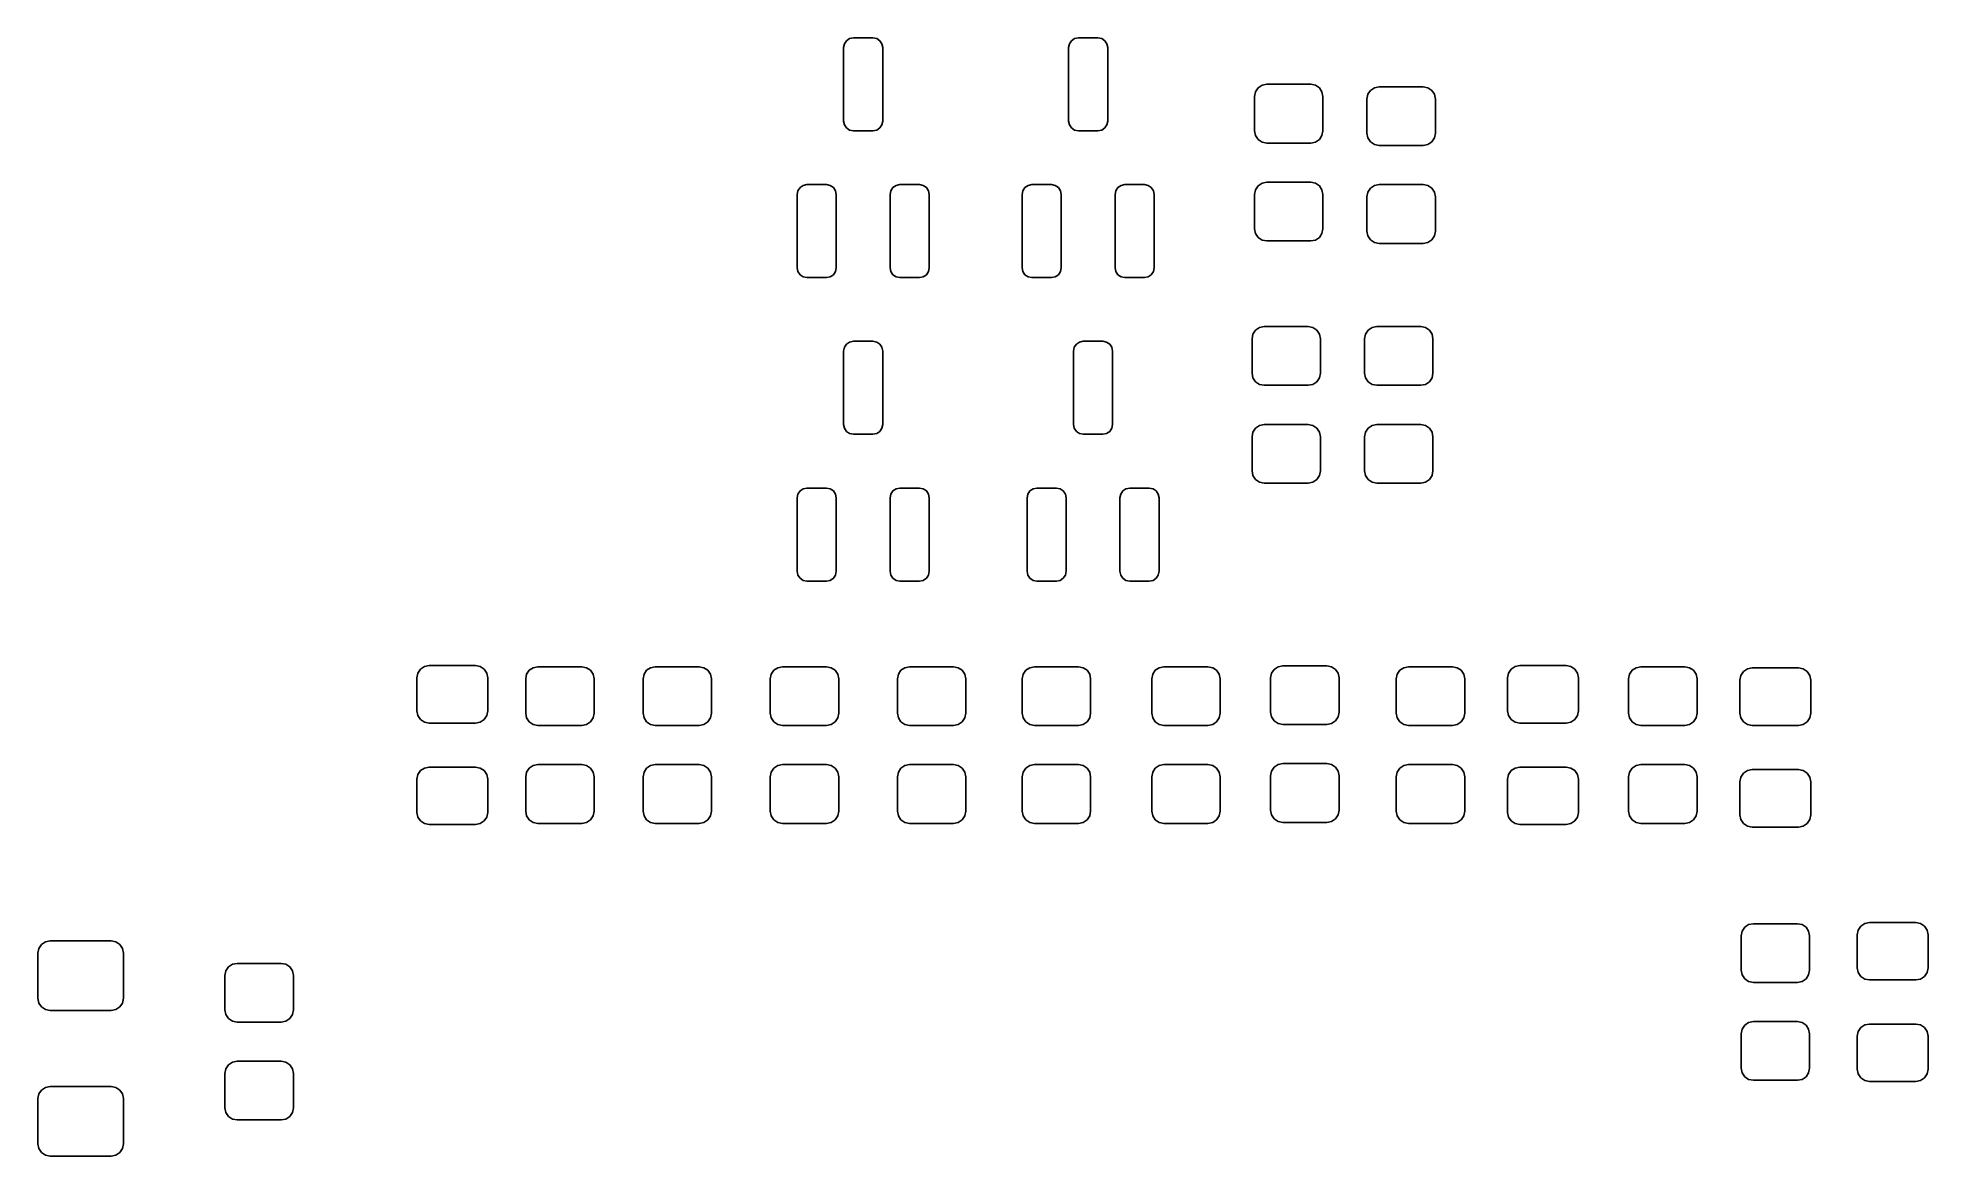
# Model space of a CAD drawing. Extents: x 120.5 to 159.2, y -147.2 to -124.3.
import ezdxf

# ---------------------------------------------------------------- set-up
doc = ezdxf.new("R2010")
doc.units = 0
doc.layers.add('BLACK', color=7, linetype='CONTINUOUS')

msp = doc.modelspace()

# ---------------------------------------------------------------- linework, layer by layer
at = {"layer": 'BLACK', "linetype": 'CONTINUOUS'}
for p, q in [((137.015224, -124.473463), (137.058579, -124.408579)), ((137.058579, -124.408579), (137.123463, -124.365224)), ((137.123463, -124.365224), (137.2, -124.35)), ((137.2, -124.35), (137.6, -124.35)), ((137.6, -124.35), (137.676537, -124.365224)), ((137.676537, -124.365224), (137.741421, -124.408579)), ((137.741421, -124.408579), (137.784776, -124.473463)), ((141.615224, -124.473463), (141.658579, -124.408579)), ((141.658579, -124.408579), (141.723463, -124.365224)), ((141.723463, -124.365224), (141.8, -124.35)), ((141.8, -124.35), (142.2, -124.35)), ((142.2, -124.35), (142.276537, -124.365224)), ((142.276537, -124.365224), (142.341421, -124.408579)), ((142.341421, -124.408579), (142.384776, -124.473463)), ((137, -124.55), (137.015224, -124.473463)), ((137, -126.05), (137, -124.55)), ((137.784776, -124.473463), (137.8, -124.55)), ((137.8, -124.55), (137.8, -126.05)), ((141.6, -124.55), (141.615224, -124.473463)), ((141.6, -126.05), (141.6, -124.55)), ((142.384776, -124.473463), (142.4, -124.55)), ((142.4, -124.55), (142.4, -126.05)), ((145.4, -125.55), (145.41903, -125.454329)), ((145.4, -126.25), (145.4, -125.55)), ((145.41903, -125.454329), (145.473223, -125.373223)), ((145.473223, -125.373223), (145.554329, -125.31903)), ((145.554329, -125.31903), (145.65, -125.3)), ((145.65, -125.3), (146.55, -125.3)), ((146.55, -125.3), (146.645671, -125.31903)), ((146.645671, -125.31903), (146.726777, -125.373223)), ((146.726777, -125.373223), (146.78097, -125.454329)), ((146.78097, -125.454329), (146.8, -125.55)), ((146.8, -125.55), (146.8, -126.25)), ((147.7, -125.6), (147.71903, -125.504329)), ((147.7, -126.3), (147.7, -125.6)), ((147.71903, -125.504329), (147.773223, -125.423223)), ((147.773223, -125.423223), (147.854329, -125.36903)), ((147.854329, -125.36903), (147.95, -125.35)), ((147.95, -125.35), (148.85, -125.35)), ((148.85, -125.35), (148.945671, -125.36903)), ((148.945671, -125.36903), (149.026777, -125.423223)), ((149.026777, -125.423223), (149.08097, -125.504329)), ((149.08097, -125.504329), (149.1, -125.6)), ((149.1, -125.6), (149.1, -126.3)), ((137.015224, -126.126537), (137, -126.05)), ((137.058579, -126.191421), (137.015224, -126.126537)), ((137.123463, -126.234776), (137.058579, -126.191421)), ((137.2, -126.25), (137.123463, -126.234776)), ((137.6, -126.25), (137.2, -126.25)), ((137.676537, -126.234776), (137.6, -126.25)), ((137.741421, -126.191421), (137.676537, -126.234776)), ((137.784776, -126.126537), (137.741421, -126.191421)), ((137.8, -126.05), (137.784776, -126.126537)), ((141.615224, -126.126537), (141.6, -126.05)), ((141.658579, -126.191421), (141.615224, -126.126537)), ((141.723463, -126.234776), (141.658579, -126.191421)), ((141.8, -126.25), (141.723463, -126.234776)), ((142.2, -126.25), (141.8, -126.25)), ((142.276537, -126.234776), (142.2, -126.25)), ((142.341421, -126.191421), (142.276537, -126.234776)), ((142.384776, -126.126537), (142.341421, -126.191421)), ((142.4, -126.05), (142.384776, -126.126537)), ((145.41903, -126.345671), (145.4, -126.25)), ((145.473223, -126.426777), (145.41903, -126.345671)), ((146.78097, -126.345671), (146.726777, -126.426777)), ((146.8, -126.25), (146.78097, -126.345671)), ((147.71903, -126.395671), (147.7, -126.3)), ((149.1, -126.3), (149.08097, -126.395671)), ((145.554329, -126.48097), (145.473223, -126.426777)), ((145.65, -126.5), (145.554329, -126.48097)), ((146.55, -126.5), (145.65, -126.5)), ((146.645671, -126.48097), (146.55, -126.5)), ((146.726777, -126.426777), (146.645671, -126.48097)), ((147.773223, -126.476777), (147.71903, -126.395671)), ((147.854329, -126.53097), (147.773223, -126.476777)), ((147.95, -126.55), (147.854329, -126.53097)), ((148.85, -126.55), (147.95, -126.55)), ((148.945671, -126.53097), (148.85, -126.55)), ((149.026777, -126.476777), (148.945671, -126.53097)), ((149.08097, -126.395671), (149.026777, -126.476777)), ((136.05, -127.55), (136.065224, -127.473463)), ((136.065224, -127.473463), (136.108579, -127.408579)), ((136.108579, -127.408579), (136.173463, -127.365224)), ((136.173463, -127.365224), (136.25, -127.35)), ((136.25, -127.35), (136.65, -127.35)), ((136.65, -127.35), (136.726537, -127.365224)), ((136.726537, -127.365224), (136.791421, -127.408579)), ((136.791421, -127.408579), (136.834776, -127.473463)), ((136.834776, -127.473463), (136.85, -127.55)), ((137.95, -127.55), (137.965224, -127.473463)), ((137.965224, -127.473463), (138.008579, -127.408579)), ((138.008579, -127.408579), (138.073463, -127.365224)), ((138.073463, -127.365224), (138.15, -127.35)), ((138.15, -127.35), (138.55, -127.35)), ((138.55, -127.35), (138.626537, -127.365224)), ((138.626537, -127.365224), (138.691421, -127.408579)), ((138.691421, -127.408579), (138.734776, -127.473463)), ((138.734776, -127.473463), (138.75, -127.55)), ((140.65, -127.55), (140.665224, -127.473463)), ((140.665224, -127.473463), (140.708579, -127.408579)), ((140.708579, -127.408579), (140.773463, -127.365224)), ((140.773463, -127.365224), (140.85, -127.35)), ((140.85, -127.35), (141.25, -127.35)), ((141.25, -127.35), (141.326537, -127.365224)), ((141.326537, -127.365224), (141.391421, -127.408579)), ((141.391421, -127.408579), (141.434776, -127.473463)), ((141.434776, -127.473463), (141.45, -127.55)), ((142.55, -127.55), (142.565224, -127.473463)), ((142.565224, -127.473463), (142.608579, -127.408579)), ((142.608579, -127.408579), (142.673463, -127.365224)), ((142.673463, -127.365224), (142.75, -127.35)), ((142.75, -127.35), (143.15, -127.35)), ((143.15, -127.35), (143.226537, -127.365224)), ((143.226537, -127.365224), (143.291421, -127.408579)), ((143.291421, -127.408579), (143.334776, -127.473463)), ((143.334776, -127.473463), (143.35, -127.55)), ((145.4, -127.55), (145.41903, -127.454329)), ((145.41903, -127.454329), (145.473223, -127.373223)), ((145.473223, -127.373223), (145.554329, -127.31903)), ((145.554329, -127.31903), (145.65, -127.3)), ((145.65, -127.3), (146.55, -127.3)), ((146.55, -127.3), (146.645671, -127.31903)), ((146.645671, -127.31903), (146.726777, -127.373223)), ((146.726777, -127.373223), (146.78097, -127.454329)), ((146.78097, -127.454329), (146.8, -127.55)), ((147.7, -127.6), (147.71903, -127.504329)), ((147.71903, -127.504329), (147.773223, -127.423223)), ((147.773223, -127.423223), (147.854329, -127.36903)), ((147.854329, -127.36903), (147.95, -127.35)), ((147.95, -127.35), (148.85, -127.35)), ((148.85, -127.35), (148.945671, -127.36903)), ((148.945671, -127.36903), (149.026777, -127.423223)), ((149.026777, -127.423223), (149.08097, -127.504329)), ((149.08097, -127.504329), (149.1, -127.6)), ((136.05, -129.05), (136.05, -127.55)), ((136.85, -127.55), (136.85, -129.05)), ((137.95, -129.05), (137.95, -127.55)), ((138.75, -127.55), (138.75, -129.05)), ((140.65, -129.05), (140.65, -127.55)), ((141.45, -127.55), (141.45, -129.05)), ((142.55, -129.05), (142.55, -127.55)), ((143.35, -127.55), (143.35, -129.05)), ((145.4, -128.25), (145.4, -127.55)), ((146.8, -127.55), (146.8, -128.25)), ((147.7, -128.3), (147.7, -127.6)), ((149.1, -127.6), (149.1, -128.3)), ((145.41903, -128.345671), (145.4, -128.25)), ((146.8, -128.25), (146.78097, -128.345671)), ((147.71903, -128.395671), (147.7, -128.3)), ((149.1, -128.3), (149.08097, -128.395671)), ((145.473223, -128.426777), (145.41903, -128.345671)), ((145.554329, -128.48097), (145.473223, -128.426777)), ((145.65, -128.5), (145.554329, -128.48097)), ((146.55, -128.5), (145.65, -128.5)), ((146.645671, -128.48097), (146.55, -128.5)), ((146.726777, -128.426777), (146.645671, -128.48097)), ((146.78097, -128.345671), (146.726777, -128.426777)), ((147.773223, -128.476777), (147.71903, -128.395671)), ((147.854329, -128.53097), (147.773223, -128.476777)), ((147.95, -128.55), (147.854329, -128.53097)), ((148.85, -128.55), (147.95, -128.55)), ((148.945671, -128.53097), (148.85, -128.55)), ((149.026777, -128.476777), (148.945671, -128.53097)), ((149.08097, -128.395671), (149.026777, -128.476777)), ((136.065224, -129.126537), (136.05, -129.05)), ((136.85, -129.05), (136.834776, -129.126537)), ((137.965224, -129.126537), (137.95, -129.05)), ((138.75, -129.05), (138.734776, -129.126537)), ((140.665224, -129.126537), (140.65, -129.05)), ((141.45, -129.05), (141.434776, -129.126537)), ((142.565224, -129.126537), (142.55, -129.05)), ((143.35, -129.05), (143.334776, -129.126537)), ((136.108579, -129.191421), (136.065224, -129.126537)), ((136.173463, -129.234776), (136.108579, -129.191421)), ((136.25, -129.25), (136.173463, -129.234776)), ((136.65, -129.25), (136.25, -129.25)), ((136.726537, -129.234776), (136.65, -129.25)), ((136.791421, -129.191421), (136.726537, -129.234776)), ((136.834776, -129.126537), (136.791421, -129.191421)), ((138.008579, -129.191421), (137.965224, -129.126537)), ((138.073463, -129.234776), (138.008579, -129.191421)), ((138.15, -129.25), (138.073463, -129.234776)), ((138.55, -129.25), (138.15, -129.25)), ((138.626537, -129.234776), (138.55, -129.25)), ((138.691421, -129.191421), (138.626537, -129.234776)), ((138.734776, -129.126537), (138.691421, -129.191421)), ((140.708579, -129.191421), (140.665224, -129.126537)), ((140.773463, -129.234776), (140.708579, -129.191421)), ((140.85, -129.25), (140.773463, -129.234776)), ((141.25, -129.25), (140.85, -129.25)), ((141.326537, -129.234776), (141.25, -129.25)), ((141.391421, -129.191421), (141.326537, -129.234776)), ((141.434776, -129.126537), (141.391421, -129.191421)), ((142.608579, -129.191421), (142.565224, -129.126537)), ((142.673463, -129.234776), (142.608579, -129.191421)), ((142.75, -129.25), (142.673463, -129.234776)), ((143.15, -129.25), (142.75, -129.25)), ((143.226537, -129.234776), (143.15, -129.25)), ((143.291421, -129.191421), (143.226537, -129.234776)), ((143.334776, -129.126537), (143.291421, -129.191421)), ((145.504329, -130.26903), (145.6, -130.25)), ((145.6, -130.25), (146.5, -130.25)), ((146.5, -130.25), (146.595671, -130.26903)), ((147.804329, -130.26903), (147.9, -130.25)), ((147.9, -130.25), (148.8, -130.25)), ((148.8, -130.25), (148.895671, -130.26903)), ((137.015224, -130.673463), (137.058579, -130.608579)), ((137.058579, -130.608579), (137.123463, -130.565224)), ((137.123463, -130.565224), (137.2, -130.55)), ((137.2, -130.55), (137.6, -130.55)), ((137.6, -130.55), (137.676537, -130.565224)), ((137.676537, -130.565224), (137.741421, -130.608579)), ((137.741421, -130.608579), (137.784776, -130.673463)), ((141.715224, -130.673463), (141.758579, -130.608579)), ((141.758579, -130.608579), (141.823463, -130.565224)), ((141.823463, -130.565224), (141.9, -130.55)), ((141.9, -130.55), (142.3, -130.55)), ((142.3, -130.55), (142.376537, -130.565224)), ((142.376537, -130.565224), (142.441421, -130.608579)), ((142.441421, -130.608579), (142.484776, -130.673463)), ((145.35, -130.5), (145.36903, -130.404329)), ((145.35, -131.2), (145.35, -130.5)), ((145.36903, -130.404329), (145.423223, -130.323223)), ((145.423223, -130.323223), (145.504329, -130.26903)), ((146.595671, -130.26903), (146.676777, -130.323223)), ((146.676777, -130.323223), (146.73097, -130.404329)), ((146.73097, -130.404329), (146.75, -130.5)), ((146.75, -130.5), (146.75, -131.2)), ((147.65, -130.5), (147.66903, -130.404329)), ((147.65, -131.2), (147.65, -130.5)), ((147.66903, -130.404329), (147.723223, -130.323223)), ((147.723223, -130.323223), (147.804329, -130.26903)), ((148.895671, -130.26903), (148.976777, -130.323223)), ((148.976777, -130.323223), (149.03097, -130.404329)), ((149.03097, -130.404329), (149.05, -130.5)), ((149.05, -130.5), (149.05, -131.2)), ((137, -130.75), (137.015224, -130.673463)), ((137, -132.25), (137, -130.75)), ((137.784776, -130.673463), (137.8, -130.75)), ((137.8, -130.75), (137.8, -132.25)), ((141.7, -130.75), (141.715224, -130.673463)), ((141.7, -132.25), (141.7, -130.75)), ((142.484776, -130.673463), (142.5, -130.75)), ((142.5, -130.75), (142.5, -132.25)), ((145.36903, -131.295671), (145.35, -131.2)), ((145.423223, -131.376777), (145.36903, -131.295671)), ((145.504329, -131.43097), (145.423223, -131.376777)), ((146.676777, -131.376777), (146.595671, -131.43097)), ((146.73097, -131.295671), (146.676777, -131.376777)), ((146.75, -131.2), (146.73097, -131.295671)), ((147.66903, -131.295671), (147.65, -131.2)), ((147.723223, -131.376777), (147.66903, -131.295671)), ((147.804329, -131.43097), (147.723223, -131.376777)), ((148.976777, -131.376777), (148.895671, -131.43097)), ((149.03097, -131.295671), (148.976777, -131.376777)), ((149.05, -131.2), (149.03097, -131.295671)), ((145.6, -131.45), (145.504329, -131.43097)), ((146.5, -131.45), (145.6, -131.45)), ((146.595671, -131.43097), (146.5, -131.45)), ((147.9, -131.45), (147.804329, -131.43097)), ((148.8, -131.45), (147.9, -131.45)), ((148.895671, -131.43097), (148.8, -131.45)), ((137.015224, -132.326537), (137, -132.25)), ((137.058579, -132.391421), (137.015224, -132.326537)), ((137.123463, -132.434776), (137.058579, -132.391421)), ((137.2, -132.45), (137.123463, -132.434776)), ((137.6, -132.45), (137.2, -132.45)), ((137.676537, -132.434776), (137.6, -132.45)), ((137.741421, -132.391421), (137.676537, -132.434776)), ((137.784776, -132.326537), (137.741421, -132.391421)), ((137.8, -132.25), (137.784776, -132.326537)), ((141.715224, -132.326537), (141.7, -132.25)), ((141.758579, -132.391421), (141.715224, -132.326537)), ((141.823463, -132.434776), (141.758579, -132.391421)), ((141.9, -132.45), (141.823463, -132.434776)), ((142.3, -132.45), (141.9, -132.45)), ((142.376537, -132.434776), (142.3, -132.45)), ((142.441421, -132.391421), (142.376537, -132.434776)), ((142.484776, -132.326537), (142.441421, -132.391421)), ((142.5, -132.25), (142.484776, -132.326537)), ((145.35, -132.5), (145.36903, -132.404329)), ((145.35, -133.2), (145.35, -132.5)), ((145.36903, -132.404329), (145.423223, -132.323223)), ((145.423223, -132.323223), (145.504329, -132.26903)), ((145.504329, -132.26903), (145.6, -132.25)), ((145.6, -132.25), (146.5, -132.25)), ((146.5, -132.25), (146.595671, -132.26903)), ((146.595671, -132.26903), (146.676777, -132.323223)), ((146.676777, -132.323223), (146.73097, -132.404329)), ((146.73097, -132.404329), (146.75, -132.5)), ((146.75, -132.5), (146.75, -133.2)), ((147.65, -132.5), (147.66903, -132.404329)), ((147.65, -133.2), (147.65, -132.5)), ((147.66903, -132.404329), (147.723223, -132.323223)), ((147.723223, -132.323223), (147.804329, -132.26903)), ((147.804329, -132.26903), (147.9, -132.25)), ((147.9, -132.25), (148.8, -132.25)), ((148.8, -132.25), (148.895671, -132.26903)), ((148.895671, -132.26903), (148.976777, -132.323223)), ((148.976777, -132.323223), (149.03097, -132.404329)), ((149.03097, -132.404329), (149.05, -132.5)), ((149.05, -132.5), (149.05, -133.2)), ((145.36903, -133.295671), (145.35, -133.2)), ((145.423223, -133.376777), (145.36903, -133.295671)), ((146.73097, -133.295671), (146.676777, -133.376777)), ((146.75, -133.2), (146.73097, -133.295671)), ((147.66903, -133.295671), (147.65, -133.2)), ((147.723223, -133.376777), (147.66903, -133.295671)), ((149.03097, -133.295671), (148.976777, -133.376777)), ((149.05, -133.2), (149.03097, -133.295671)), ((136.05, -133.75), (136.065224, -133.673463)), ((136.065224, -133.673463), (136.108579, -133.608579)), ((136.108579, -133.608579), (136.173463, -133.565224)), ((136.173463, -133.565224), (136.25, -133.55)), ((136.25, -133.55), (136.65, -133.55)), ((136.65, -133.55), (136.726537, -133.565224)), ((136.726537, -133.565224), (136.791421, -133.608579)), ((136.791421, -133.608579), (136.834776, -133.673463)), ((136.834776, -133.673463), (136.85, -133.75)), ((137.95, -133.75), (137.965224, -133.673463)), ((137.965224, -133.673463), (138.008579, -133.608579)), ((138.008579, -133.608579), (138.073463, -133.565224)), ((138.073463, -133.565224), (138.15, -133.55)), ((138.15, -133.55), (138.55, -133.55)), ((138.55, -133.55), (138.626537, -133.565224)), ((138.626537, -133.565224), (138.691421, -133.608579)), ((138.691421, -133.608579), (138.734776, -133.673463)), ((138.734776, -133.673463), (138.75, -133.75)), ((140.75, -133.75), (140.765224, -133.673463)), ((140.765224, -133.673463), (140.808579, -133.608579)), ((140.808579, -133.608579), (140.873463, -133.565224)), ((140.873463, -133.565224), (140.95, -133.55)), ((140.95, -133.55), (141.35, -133.55)), ((141.35, -133.55), (141.426537, -133.565224)), ((141.426537, -133.565224), (141.491421, -133.608579)), ((141.491421, -133.608579), (141.534776, -133.673463)), ((141.534776, -133.673463), (141.55, -133.75)), ((142.65, -133.75), (142.665224, -133.673463)), ((142.665224, -133.673463), (142.708579, -133.608579)), ((142.708579, -133.608579), (142.773463, -133.565224)), ((142.773463, -133.565224), (142.85, -133.55)), ((142.85, -133.55), (143.25, -133.55)), ((143.25, -133.55), (143.326537, -133.565224)), ((143.326537, -133.565224), (143.391421, -133.608579)), ((143.391421, -133.608579), (143.434776, -133.673463)), ((143.434776, -133.673463), (143.45, -133.75)), ((145.504329, -133.43097), (145.423223, -133.376777)), ((145.6, -133.45), (145.504329, -133.43097)), ((146.5, -133.45), (145.6, -133.45)), ((146.595671, -133.43097), (146.5, -133.45)), ((146.676777, -133.376777), (146.595671, -133.43097)), ((147.804329, -133.43097), (147.723223, -133.376777)), ((147.9, -133.45), (147.804329, -133.43097)), ((148.8, -133.45), (147.9, -133.45)), ((148.895671, -133.43097), (148.8, -133.45)), ((148.976777, -133.376777), (148.895671, -133.43097)), ((136.05, -135.25), (136.05, -133.75)), ((136.85, -133.75), (136.85, -135.25)), ((137.95, -135.25), (137.95, -133.75)), ((138.75, -133.75), (138.75, -135.25)), ((140.75, -135.25), (140.75, -133.75)), ((141.55, -133.75), (141.55, -135.25)), ((142.65, -135.25), (142.65, -133.75)), ((143.45, -133.75), (143.45, -135.25)), ((136.065224, -135.326537), (136.05, -135.25)), ((136.85, -135.25), (136.834776, -135.326537)), ((137.965224, -135.326537), (137.95, -135.25)), ((138.75, -135.25), (138.734776, -135.326537)), ((140.765224, -135.326537), (140.75, -135.25)), ((141.55, -135.25), (141.534776, -135.326537)), ((142.665224, -135.326537), (142.65, -135.25)), ((143.45, -135.25), (143.434776, -135.326537)), ((136.108579, -135.391421), (136.065224, -135.326537)), ((136.173463, -135.434776), (136.108579, -135.391421)), ((136.25, -135.45), (136.173463, -135.434776)), ((136.65, -135.45), (136.25, -135.45)), ((136.726537, -135.434776), (136.65, -135.45)), ((136.791421, -135.391421), (136.726537, -135.434776)), ((136.834776, -135.326537), (136.791421, -135.391421)), ((138.008579, -135.391421), (137.965224, -135.326537)), ((138.073463, -135.434776), (138.008579, -135.391421)), ((138.15, -135.45), (138.073463, -135.434776)), ((138.55, -135.45), (138.15, -135.45)), ((138.626537, -135.434776), (138.55, -135.45)), ((138.691421, -135.391421), (138.626537, -135.434776)), ((138.734776, -135.326537), (138.691421, -135.391421)), ((140.808579, -135.391421), (140.765224, -135.326537)), ((140.873463, -135.434776), (140.808579, -135.391421)), ((140.95, -135.45), (140.873463, -135.434776)), ((141.35, -135.45), (140.95, -135.45)), ((141.426537, -135.434776), (141.35, -135.45)), ((141.491421, -135.391421), (141.426537, -135.434776)), ((141.534776, -135.326537), (141.491421, -135.391421)), ((142.708579, -135.391421), (142.665224, -135.326537)), ((142.773463, -135.434776), (142.708579, -135.391421)), ((142.85, -135.45), (142.773463, -135.434776)), ((143.25, -135.45), (142.85, -135.45)), ((143.326537, -135.434776), (143.25, -135.45)), ((143.391421, -135.391421), (143.326537, -135.434776)), ((143.434776, -135.326537), (143.391421, -135.391421)), ((128.348223, -137.248223), (128.429329, -137.19403)), ((128.429329, -137.19403), (128.525, -137.175)), ((128.525, -137.175), (129.475, -137.175)), ((129.475, -137.175), (129.570671, -137.19403)), ((129.570671, -137.19403), (129.651777, -137.248223)), ((130.654329, -137.21903), (130.75, -137.2)), ((130.75, -137.2), (131.65, -137.2)), ((131.65, -137.2), (131.745671, -137.21903)), ((133.054329, -137.21903), (133.15, -137.2)), ((133.15, -137.2), (134.05, -137.2)), ((134.05, -137.2), (134.145671, -137.21903)), ((135.654329, -137.21903), (135.75, -137.2)), ((135.75, -137.2), (136.65, -137.2)), ((136.65, -137.2), (136.745671, -137.21903)), ((138.254329, -137.21903), (138.35, -137.2)), ((138.35, -137.2), (139.25, -137.2)), ((139.25, -137.2), (139.345671, -137.21903)), ((140.804329, -137.21903), (140.9, -137.2)), ((140.9, -137.2), (141.8, -137.2)), ((141.8, -137.2), (141.895671, -137.21903)), ((143.454329, -137.21903), (143.55, -137.2)), ((143.55, -137.2), (144.45, -137.2)), ((144.45, -137.2), (144.545671, -137.21903)), ((145.803223, -137.253223), (145.884329, -137.19903)), ((145.884329, -137.19903), (145.98, -137.18)), ((145.98, -137.18), (146.88, -137.18)), ((146.88, -137.18), (146.975671, -137.19903)), ((146.975671, -137.19903), (147.056777, -137.253223)), ((148.454329, -137.21903), (148.55, -137.2)), ((148.55, -137.2), (149.45, -137.2)), ((149.45, -137.2), (149.545671, -137.21903)), ((150.648223, -137.248223), (150.729329, -137.19403)), ((150.729329, -137.19403), (150.825, -137.175)), ((150.825, -137.175), (151.775, -137.175)), ((151.775, -137.175), (151.870671, -137.19403)), ((151.870671, -137.19403), (151.951777, -137.248223)), ((153.204329, -137.21903), (153.3, -137.2)), ((153.3, -137.2), (154.2, -137.2)), ((154.2, -137.2), (154.295671, -137.21903)), ((128.275, -137.425), (128.29403, -137.329329)), ((128.275, -138.1), (128.275, -137.425)), ((128.29403, -137.329329), (128.348223, -137.248223)), ((129.651777, -137.248223), (129.70597, -137.329329)), ((129.70597, -137.329329), (129.725, -137.425)), ((129.725, -137.425), (129.725, -138.1)), ((130.5, -137.45), (130.51903, -137.354329)), ((130.5, -138.15), (130.5, -137.45)), ((130.51903, -137.354329), (130.573223, -137.273223)), ((130.573223, -137.273223), (130.654329, -137.21903)), ((131.745671, -137.21903), (131.826777, -137.273223)), ((131.826777, -137.273223), (131.88097, -137.354329)), ((131.88097, -137.354329), (131.9, -137.45)), ((131.9, -137.45), (131.9, -138.15)), ((132.9, -137.45), (132.91903, -137.354329)), ((132.9, -138.15), (132.9, -137.45)), ((132.91903, -137.354329), (132.973223, -137.273223)), ((132.973223, -137.273223), (133.054329, -137.21903)), ((134.145671, -137.21903), (134.226777, -137.273223)), ((134.226777, -137.273223), (134.28097, -137.354329)), ((134.28097, -137.354329), (134.3, -137.45)), ((134.3, -137.45), (134.3, -138.15)), ((135.5, -137.45), (135.51903, -137.354329)), ((135.5, -138.15), (135.5, -137.45)), ((135.51903, -137.354329), (135.573223, -137.273223)), ((135.573223, -137.273223), (135.654329, -137.21903)), ((136.745671, -137.21903), (136.826777, -137.273223)), ((136.826777, -137.273223), (136.88097, -137.354329)), ((136.88097, -137.354329), (136.9, -137.45)), ((136.9, -137.45), (136.9, -138.15)), ((138.1, -137.45), (138.11903, -137.354329)), ((138.1, -138.15), (138.1, -137.45)), ((138.11903, -137.354329), (138.173223, -137.273223)), ((138.173223, -137.273223), (138.254329, -137.21903)), ((139.345671, -137.21903), (139.426777, -137.273223)), ((139.426777, -137.273223), (139.48097, -137.354329)), ((139.48097, -137.354329), (139.5, -137.45)), ((139.5, -137.45), (139.5, -138.15)), ((140.65, -137.45), (140.66903, -137.354329)), ((140.65, -138.15), (140.65, -137.45)), ((140.66903, -137.354329), (140.723223, -137.273223)), ((140.723223, -137.273223), (140.804329, -137.21903)), ((141.895671, -137.21903), (141.976777, -137.273223)), ((141.976777, -137.273223), (142.03097, -137.354329)), ((142.03097, -137.354329), (142.05, -137.45)), ((142.05, -137.45), (142.05, -138.15)), ((143.3, -137.45), (143.31903, -137.354329)), ((143.3, -138.15), (143.3, -137.45)), ((143.31903, -137.354329), (143.373223, -137.273223)), ((143.373223, -137.273223), (143.454329, -137.21903)), ((144.545671, -137.21903), (144.626777, -137.273223)), ((144.626777, -137.273223), (144.68097, -137.354329)), ((144.68097, -137.354329), (144.7, -137.45)), ((144.7, -137.45), (144.7, -138.15)), ((145.73, -137.43), (145.74903, -137.334329)), ((145.73, -138.13), (145.73, -137.43)), ((145.74903, -137.334329), (145.803223, -137.253223)), ((147.056777, -137.253223), (147.11097, -137.334329)), ((147.11097, -137.334329), (147.13, -137.43)), ((147.13, -137.43), (147.13, -138.13)), ((148.3, -137.45), (148.31903, -137.354329)), ((148.3, -138.15), (148.3, -137.45)), ((148.31903, -137.354329), (148.373223, -137.273223)), ((148.373223, -137.273223), (148.454329, -137.21903)), ((149.545671, -137.21903), (149.626777, -137.273223)), ((149.626777, -137.273223), (149.68097, -137.354329)), ((149.68097, -137.354329), (149.7, -137.45)), ((149.7, -137.45), (149.7, -138.15)), ((150.575, -137.425), (150.59403, -137.329329)), ((150.575, -138.1), (150.575, -137.425)), ((150.59403, -137.329329), (150.648223, -137.248223)), ((151.951777, -137.248223), (152.00597, -137.329329)), ((152.00597, -137.329329), (152.025, -137.425)), ((152.025, -137.425), (152.025, -138.1)), ((153.05, -137.45), (153.06903, -137.354329)), ((153.05, -138.15), (153.05, -137.45)), ((153.06903, -137.354329), (153.123223, -137.273223)), ((153.123223, -137.273223), (153.204329, -137.21903)), ((154.295671, -137.21903), (154.376777, -137.273223)), ((154.376777, -137.273223), (154.43097, -137.354329)), ((154.43097, -137.354329), (154.45, -137.45)), ((154.45, -137.45), (154.45, -138.15)), ((155.325, -137.475), (155.34403, -137.379329)), ((155.325, -138.15), (155.325, -137.475)), ((155.34403, -137.379329), (155.398223, -137.298223)), ((155.398223, -137.298223), (155.479329, -137.24403)), ((155.479329, -137.24403), (155.575, -137.225)), ((155.575, -137.225), (156.525, -137.225)), ((156.525, -137.225), (156.620671, -137.24403)), ((156.620671, -137.24403), (156.701777, -137.298223)), ((156.701777, -137.298223), (156.75597, -137.379329)), ((156.75597, -137.379329), (156.775, -137.475)), ((156.775, -137.475), (156.775, -138.15)), ((128.29403, -138.195671), (128.275, -138.1)), ((128.348223, -138.276777), (128.29403, -138.195671)), ((128.429329, -138.33097), (128.348223, -138.276777)), ((128.525, -138.35), (128.429329, -138.33097)), ((129.475, -138.35), (128.525, -138.35)), ((129.570671, -138.33097), (129.475, -138.35)), ((129.651777, -138.276777), (129.570671, -138.33097)), ((129.70597, -138.195671), (129.651777, -138.276777)), ((129.725, -138.1), (129.70597, -138.195671)), ((130.51903, -138.245671), (130.5, -138.15)), ((130.573223, -138.326777), (130.51903, -138.245671)), ((130.654329, -138.38097), (130.573223, -138.326777)), ((131.826777, -138.326777), (131.745671, -138.38097)), ((131.88097, -138.245671), (131.826777, -138.326777)), ((131.9, -138.15), (131.88097, -138.245671)), ((132.91903, -138.245671), (132.9, -138.15)), ((132.973223, -138.326777), (132.91903, -138.245671)), ((133.054329, -138.38097), (132.973223, -138.326777)), ((134.226777, -138.326777), (134.145671, -138.38097)), ((134.28097, -138.245671), (134.226777, -138.326777)), ((134.3, -138.15), (134.28097, -138.245671)), ((135.51903, -138.245671), (135.5, -138.15)), ((135.573223, -138.326777), (135.51903, -138.245671)), ((135.654329, -138.38097), (135.573223, -138.326777)), ((136.826777, -138.326777), (136.745671, -138.38097)), ((136.88097, -138.245671), (136.826777, -138.326777)), ((136.9, -138.15), (136.88097, -138.245671)), ((138.11903, -138.245671), (138.1, -138.15)), ((138.173223, -138.326777), (138.11903, -138.245671)), ((138.254329, -138.38097), (138.173223, -138.326777)), ((139.426777, -138.326777), (139.345671, -138.38097)), ((139.48097, -138.245671), (139.426777, -138.326777)), ((139.5, -138.15), (139.48097, -138.245671)), ((140.66903, -138.245671), (140.65, -138.15)), ((140.723223, -138.326777), (140.66903, -138.245671)), ((140.804329, -138.38097), (140.723223, -138.326777)), ((141.976777, -138.326777), (141.895671, -138.38097)), ((142.03097, -138.245671), (141.976777, -138.326777)), ((142.05, -138.15), (142.03097, -138.245671)), ((143.31903, -138.245671), (143.3, -138.15)), ((143.373223, -138.326777), (143.31903, -138.245671)), ((143.454329, -138.38097), (143.373223, -138.326777)), ((144.626777, -138.326777), (144.545671, -138.38097)), ((144.68097, -138.245671), (144.626777, -138.326777)), ((144.7, -138.15), (144.68097, -138.245671)), ((145.74903, -138.225671), (145.73, -138.13)), ((145.803223, -138.306777), (145.74903, -138.225671)), ((145.884329, -138.36097), (145.803223, -138.306777)), ((145.98, -138.38), (145.884329, -138.36097)), ((146.975671, -138.36097), (146.88, -138.38)), ((147.056777, -138.306777), (146.975671, -138.36097)), ((147.11097, -138.225671), (147.056777, -138.306777)), ((147.13, -138.13), (147.11097, -138.225671)), ((148.31903, -138.245671), (148.3, -138.15)), ((148.373223, -138.326777), (148.31903, -138.245671)), ((148.454329, -138.38097), (148.373223, -138.326777)), ((149.626777, -138.326777), (149.545671, -138.38097)), ((149.68097, -138.245671), (149.626777, -138.326777)), ((149.7, -138.15), (149.68097, -138.245671)), ((150.59403, -138.195671), (150.575, -138.1)), ((150.648223, -138.276777), (150.59403, -138.195671)), ((150.729329, -138.33097), (150.648223, -138.276777)), ((150.825, -138.35), (150.729329, -138.33097)), ((151.775, -138.35), (150.825, -138.35)), ((151.870671, -138.33097), (151.775, -138.35)), ((151.951777, -138.276777), (151.870671, -138.33097)), ((152.00597, -138.195671), (151.951777, -138.276777)), ((152.025, -138.1), (152.00597, -138.195671)), ((153.06903, -138.245671), (153.05, -138.15)), ((153.123223, -138.326777), (153.06903, -138.245671)), ((153.204329, -138.38097), (153.123223, -138.326777)), ((154.376777, -138.326777), (154.295671, -138.38097)), ((154.43097, -138.245671), (154.376777, -138.326777)), ((154.45, -138.15), (154.43097, -138.245671)), ((155.34403, -138.245671), (155.325, -138.15)), ((155.398223, -138.326777), (155.34403, -138.245671)), ((155.479329, -138.38097), (155.398223, -138.326777)), ((156.701777, -138.326777), (156.620671, -138.38097)), ((156.75597, -138.245671), (156.701777, -138.326777)), ((156.775, -138.15), (156.75597, -138.245671)), ((130.75, -138.4), (130.654329, -138.38097)), ((131.65, -138.4), (130.75, -138.4)), ((131.745671, -138.38097), (131.65, -138.4)), ((133.15, -138.4), (133.054329, -138.38097)), ((134.05, -138.4), (133.15, -138.4)), ((134.145671, -138.38097), (134.05, -138.4)), ((135.75, -138.4), (135.654329, -138.38097)), ((136.65, -138.4), (135.75, -138.4)), ((136.745671, -138.38097), (136.65, -138.4)), ((138.35, -138.4), (138.254329, -138.38097)), ((139.25, -138.4), (138.35, -138.4)), ((139.345671, -138.38097), (139.25, -138.4)), ((140.9, -138.4), (140.804329, -138.38097)), ((141.8, -138.4), (140.9, -138.4)), ((141.895671, -138.38097), (141.8, -138.4)), ((143.55, -138.4), (143.454329, -138.38097)), ((144.45, -138.4), (143.55, -138.4)), ((144.545671, -138.38097), (144.45, -138.4)), ((146.88, -138.38), (145.98, -138.38)), ((148.55, -138.4), (148.454329, -138.38097)), ((149.45, -138.4), (148.55, -138.4)), ((149.545671, -138.38097), (149.45, -138.4)), ((153.3, -138.4), (153.204329, -138.38097)), ((154.2, -138.4), (153.3, -138.4)), ((154.295671, -138.38097), (154.2, -138.4)), ((155.575, -138.4), (155.479329, -138.38097)), ((156.525, -138.4), (155.575, -138.4)), ((156.620671, -138.38097), (156.525, -138.4)), ((128.275, -139.5), (128.29403, -139.404329)), ((128.275, -140.175), (128.275, -139.5)), ((128.29403, -139.404329), (128.348223, -139.323223)), ((128.348223, -139.323223), (128.429329, -139.26903)), ((128.429329, -139.26903), (128.525, -139.25)), ((128.525, -139.25), (129.475, -139.25)), ((129.475, -139.25), (129.570671, -139.26903)), ((129.570671, -139.26903), (129.651777, -139.323223)), ((129.651777, -139.323223), (129.70597, -139.404329)), ((129.70597, -139.404329), (129.725, -139.5)), ((129.725, -139.5), (129.725, -140.175)), ((130.5, -139.45), (130.51903, -139.354329)), ((130.5, -140.15), (130.5, -139.45)), ((130.51903, -139.354329), (130.573223, -139.273223)), ((130.573223, -139.273223), (130.654329, -139.21903)), ((130.654329, -139.21903), (130.75, -139.2)), ((130.75, -139.2), (131.65, -139.2)), ((131.65, -139.2), (131.745671, -139.21903)), ((131.745671, -139.21903), (131.826777, -139.273223)), ((131.826777, -139.273223), (131.88097, -139.354329)), ((131.88097, -139.354329), (131.9, -139.45)), ((131.9, -139.45), (131.9, -140.15)), ((132.9, -139.45), (132.91903, -139.354329)), ((132.9, -140.15), (132.9, -139.45)), ((132.91903, -139.354329), (132.973223, -139.273223)), ((132.973223, -139.273223), (133.054329, -139.21903)), ((133.054329, -139.21903), (133.15, -139.2)), ((133.15, -139.2), (134.05, -139.2)), ((134.05, -139.2), (134.145671, -139.21903)), ((134.145671, -139.21903), (134.226777, -139.273223)), ((134.226777, -139.273223), (134.28097, -139.354329)), ((134.28097, -139.354329), (134.3, -139.45)), ((134.3, -139.45), (134.3, -140.15)), ((135.5, -139.45), (135.51903, -139.354329)), ((135.5, -140.15), (135.5, -139.45)), ((135.51903, -139.354329), (135.573223, -139.273223)), ((135.573223, -139.273223), (135.654329, -139.21903)), ((135.654329, -139.21903), (135.75, -139.2)), ((135.75, -139.2), (136.65, -139.2)), ((136.65, -139.2), (136.745671, -139.21903)), ((136.745671, -139.21903), (136.826777, -139.273223)), ((136.826777, -139.273223), (136.88097, -139.354329)), ((136.88097, -139.354329), (136.9, -139.45)), ((136.9, -139.45), (136.9, -140.15)), ((138.1, -139.45), (138.11903, -139.354329)), ((138.1, -140.15), (138.1, -139.45)), ((138.11903, -139.354329), (138.173223, -139.273223)), ((138.173223, -139.273223), (138.254329, -139.21903)), ((138.254329, -139.21903), (138.35, -139.2)), ((138.35, -139.2), (139.25, -139.2)), ((139.25, -139.2), (139.345671, -139.21903)), ((139.345671, -139.21903), (139.426777, -139.273223)), ((139.426777, -139.273223), (139.48097, -139.354329)), ((139.48097, -139.354329), (139.5, -139.45)), ((139.5, -139.45), (139.5, -140.15)), ((140.65, -139.45), (140.66903, -139.354329)), ((140.65, -140.15), (140.65, -139.45)), ((140.66903, -139.354329), (140.723223, -139.273223)), ((140.723223, -139.273223), (140.804329, -139.21903)), ((140.804329, -139.21903), (140.9, -139.2)), ((140.9, -139.2), (141.8, -139.2)), ((141.8, -139.2), (141.895671, -139.21903)), ((141.895671, -139.21903), (141.976777, -139.273223)), ((141.976777, -139.273223), (142.03097, -139.354329)), ((142.03097, -139.354329), (142.05, -139.45)), ((142.05, -139.45), (142.05, -140.15)), ((143.3, -139.45), (143.31903, -139.354329)), ((143.3, -140.15), (143.3, -139.45)), ((143.31903, -139.354329), (143.373223, -139.273223)), ((143.373223, -139.273223), (143.454329, -139.21903)), ((143.454329, -139.21903), (143.55, -139.2)), ((143.55, -139.2), (144.45, -139.2)), ((144.45, -139.2), (144.545671, -139.21903)), ((144.545671, -139.21903), (144.626777, -139.273223)), ((144.626777, -139.273223), (144.68097, -139.354329)), ((144.68097, -139.354329), (144.7, -139.45)), ((144.7, -139.45), (144.7, -140.15)), ((145.73, -139.43), (145.74903, -139.334329)), ((145.73, -140.13), (145.73, -139.43)), ((145.74903, -139.334329), (145.803223, -139.253223)), ((145.803223, -139.253223), (145.884329, -139.19903)), ((145.884329, -139.19903), (145.98, -139.18)), ((145.98, -139.18), (146.88, -139.18)), ((146.88, -139.18), (146.975671, -139.19903)), ((146.975671, -139.19903), (147.056777, -139.253223)), ((147.056777, -139.253223), (147.11097, -139.334329)), ((147.11097, -139.334329), (147.13, -139.43)), ((147.13, -139.43), (147.13, -140.13)), ((148.3, -139.45), (148.31903, -139.354329)), ((148.3, -140.15), (148.3, -139.45)), ((148.31903, -139.354329), (148.373223, -139.273223)), ((148.373223, -139.273223), (148.454329, -139.21903)), ((148.454329, -139.21903), (148.55, -139.2)), ((148.55, -139.2), (149.45, -139.2)), ((149.45, -139.2), (149.545671, -139.21903)), ((149.545671, -139.21903), (149.626777, -139.273223)), ((149.626777, -139.273223), (149.68097, -139.354329)), ((149.68097, -139.354329), (149.7, -139.45)), ((149.7, -139.45), (149.7, -140.15)), ((150.575, -139.5), (150.59403, -139.404329)), ((150.575, -140.175), (150.575, -139.5)), ((150.59403, -139.404329), (150.648223, -139.323223)), ((150.648223, -139.323223), (150.729329, -139.26903)), ((150.729329, -139.26903), (150.825, -139.25)), ((150.825, -139.25), (151.775, -139.25)), ((151.775, -139.25), (151.870671, -139.26903)), ((151.870671, -139.26903), (151.951777, -139.323223)), ((151.951777, -139.323223), (152.00597, -139.404329)), ((152.00597, -139.404329), (152.025, -139.5)), ((152.025, -139.5), (152.025, -140.175)), ((153.05, -139.45), (153.06903, -139.354329)), ((153.05, -140.15), (153.05, -139.45)), ((153.06903, -139.354329), (153.123223, -139.273223)), ((153.123223, -139.273223), (153.204329, -139.21903)), ((153.204329, -139.21903), (153.3, -139.2)), ((153.3, -139.2), (154.2, -139.2)), ((154.2, -139.2), (154.295671, -139.21903)), ((154.295671, -139.21903), (154.376777, -139.273223)), ((154.376777, -139.273223), (154.43097, -139.354329)), ((154.43097, -139.354329), (154.45, -139.45)), ((154.45, -139.45), (154.45, -140.15)), ((155.325, -139.55), (155.34403, -139.454329)), ((155.34403, -139.454329), (155.398223, -139.373223)), ((155.398223, -139.373223), (155.479329, -139.31903)), ((155.479329, -139.31903), (155.575, -139.3)), ((155.575, -139.3), (156.525, -139.3)), ((156.525, -139.3), (156.620671, -139.31903)), ((156.620671, -139.31903), (156.701777, -139.373223)), ((156.701777, -139.373223), (156.75597, -139.454329)), ((156.75597, -139.454329), (156.775, -139.55)), ((155.325, -140.225), (155.325, -139.55)), ((156.775, -139.55), (156.775, -140.225)), ((128.29403, -140.270671), (128.275, -140.175)), ((128.348223, -140.351777), (128.29403, -140.270671)), ((129.70597, -140.270671), (129.651777, -140.351777)), ((129.725, -140.175), (129.70597, -140.270671)), ((130.51903, -140.245671), (130.5, -140.15)), ((130.573223, -140.326777), (130.51903, -140.245671)), ((131.88097, -140.245671), (131.826777, -140.326777)), ((131.9, -140.15), (131.88097, -140.245671)), ((132.91903, -140.245671), (132.9, -140.15)), ((132.973223, -140.326777), (132.91903, -140.245671)), ((134.28097, -140.245671), (134.226777, -140.326777)), ((134.3, -140.15), (134.28097, -140.245671)), ((135.51903, -140.245671), (135.5, -140.15)), ((135.573223, -140.326777), (135.51903, -140.245671)), ((136.88097, -140.245671), (136.826777, -140.326777)), ((136.9, -140.15), (136.88097, -140.245671)), ((138.11903, -140.245671), (138.1, -140.15)), ((138.173223, -140.326777), (138.11903, -140.245671)), ((139.48097, -140.245671), (139.426777, -140.326777)), ((139.5, -140.15), (139.48097, -140.245671)), ((140.66903, -140.245671), (140.65, -140.15)), ((140.723223, -140.326777), (140.66903, -140.245671)), ((142.03097, -140.245671), (141.976777, -140.326777)), ((142.05, -140.15), (142.03097, -140.245671)), ((143.31903, -140.245671), (143.3, -140.15)), ((143.373223, -140.326777), (143.31903, -140.245671)), ((144.68097, -140.245671), (144.626777, -140.326777)), ((144.7, -140.15), (144.68097, -140.245671)), ((145.74903, -140.225671), (145.73, -140.13)), ((145.803223, -140.306777), (145.74903, -140.225671)), ((147.11097, -140.225671), (147.056777, -140.306777)), ((147.13, -140.13), (147.11097, -140.225671)), ((148.31903, -140.245671), (148.3, -140.15)), ((148.373223, -140.326777), (148.31903, -140.245671)), ((149.68097, -140.245671), (149.626777, -140.326777)), ((149.7, -140.15), (149.68097, -140.245671)), ((150.59403, -140.270671), (150.575, -140.175)), ((150.648223, -140.351777), (150.59403, -140.270671)), ((152.00597, -140.270671), (151.951777, -140.351777)), ((152.025, -140.175), (152.00597, -140.270671)), ((153.06903, -140.245671), (153.05, -140.15)), ((153.123223, -140.326777), (153.06903, -140.245671)), ((154.43097, -140.245671), (154.376777, -140.326777)), ((154.45, -140.15), (154.43097, -140.245671)), ((155.34403, -140.320671), (155.325, -140.225)), ((156.775, -140.225), (156.75597, -140.320671)), ((128.429329, -140.40597), (128.348223, -140.351777)), ((128.525, -140.425), (128.429329, -140.40597)), ((129.475, -140.425), (128.525, -140.425)), ((129.570671, -140.40597), (129.475, -140.425)), ((129.651777, -140.351777), (129.570671, -140.40597)), ((130.654329, -140.38097), (130.573223, -140.326777)), ((130.75, -140.4), (130.654329, -140.38097)), ((131.65, -140.4), (130.75, -140.4)), ((131.745671, -140.38097), (131.65, -140.4)), ((131.826777, -140.326777), (131.745671, -140.38097)), ((133.054329, -140.38097), (132.973223, -140.326777)), ((133.15, -140.4), (133.054329, -140.38097)), ((134.05, -140.4), (133.15, -140.4)), ((134.145671, -140.38097), (134.05, -140.4)), ((134.226777, -140.326777), (134.145671, -140.38097)), ((135.654329, -140.38097), (135.573223, -140.326777)), ((135.75, -140.4), (135.654329, -140.38097)), ((136.65, -140.4), (135.75, -140.4)), ((136.745671, -140.38097), (136.65, -140.4)), ((136.826777, -140.326777), (136.745671, -140.38097)), ((138.254329, -140.38097), (138.173223, -140.326777)), ((138.35, -140.4), (138.254329, -140.38097)), ((139.25, -140.4), (138.35, -140.4)), ((139.345671, -140.38097), (139.25, -140.4)), ((139.426777, -140.326777), (139.345671, -140.38097)), ((140.804329, -140.38097), (140.723223, -140.326777)), ((140.9, -140.4), (140.804329, -140.38097)), ((141.8, -140.4), (140.9, -140.4)), ((141.895671, -140.38097), (141.8, -140.4)), ((141.976777, -140.326777), (141.895671, -140.38097)), ((143.454329, -140.38097), (143.373223, -140.326777)), ((143.55, -140.4), (143.454329, -140.38097)), ((144.45, -140.4), (143.55, -140.4)), ((144.545671, -140.38097), (144.45, -140.4)), ((144.626777, -140.326777), (144.545671, -140.38097)), ((145.884329, -140.36097), (145.803223, -140.306777)), ((145.98, -140.38), (145.884329, -140.36097)), ((146.88, -140.38), (145.98, -140.38)), ((146.975671, -140.36097), (146.88, -140.38)), ((147.056777, -140.306777), (146.975671, -140.36097)), ((148.454329, -140.38097), (148.373223, -140.326777)), ((148.55, -140.4), (148.454329, -140.38097)), ((149.45, -140.4), (148.55, -140.4)), ((149.545671, -140.38097), (149.45, -140.4)), ((149.626777, -140.326777), (149.545671, -140.38097)), ((150.729329, -140.40597), (150.648223, -140.351777)), ((150.825, -140.425), (150.729329, -140.40597)), ((151.775, -140.425), (150.825, -140.425)), ((151.870671, -140.40597), (151.775, -140.425)), ((151.951777, -140.351777), (151.870671, -140.40597)), ((153.204329, -140.38097), (153.123223, -140.326777)), ((153.3, -140.4), (153.204329, -140.38097)), ((154.2, -140.4), (153.3, -140.4)), ((154.295671, -140.38097), (154.2, -140.4)), ((154.376777, -140.326777), (154.295671, -140.38097)), ((155.398223, -140.401777), (155.34403, -140.320671)), ((155.479329, -140.45597), (155.398223, -140.401777)), ((155.575, -140.475), (155.479329, -140.45597)), ((156.525, -140.475), (155.575, -140.475)), ((156.620671, -140.45597), (156.525, -140.475)), ((156.701777, -140.401777), (156.620671, -140.45597)), ((156.75597, -140.320671), (156.701777, -140.401777)), ((155.35, -142.7), (155.36903, -142.604329)), ((155.36903, -142.604329), (155.423223, -142.523223)), ((155.423223, -142.523223), (155.504329, -142.46903)), ((155.504329, -142.46903), (155.6, -142.45)), ((155.6, -142.45), (156.5, -142.45)), ((156.5, -142.45), (156.595671, -142.46903)), ((156.595671, -142.46903), (156.676777, -142.523223)), ((156.676777, -142.523223), (156.73097, -142.604329)), ((156.73097, -142.604329), (156.75, -142.7)), ((157.725, -142.675), (157.74403, -142.579329)), ((157.74403, -142.579329), (157.798223, -142.498223)), ((157.798223, -142.498223), (157.879329, -142.44403)), ((157.879329, -142.44403), (157.975, -142.425)), ((157.975, -142.425), (158.925, -142.425)), ((158.925, -142.425), (159.020671, -142.44403)), ((159.020671, -142.44403), (159.101777, -142.498223)), ((159.101777, -142.498223), (159.15597, -142.579329)), ((159.15597, -142.579329), (159.175, -142.675)), ((120.525, -143.050001), (120.54403, -142.95433)), ((120.54403, -142.95433), (120.598224, -142.873224)), ((120.598224, -142.873224), (120.67933, -142.81903)), ((120.67933, -142.81903), (120.775002, -142.800001)), ((120.775002, -142.800001), (122.024999, -142.8)), ((122.024999, -142.8), (122.12067, -142.81903)), ((122.12067, -142.81903), (122.201776, -142.873224)), ((122.201776, -142.873224), (122.25597, -142.95433)), ((122.25597, -142.95433), (122.274999, -143.050002)), ((155.35, -143.4), (155.35, -142.7)), ((156.75, -142.7), (156.75, -143.4)), ((157.725, -143.35), (157.725, -142.675)), ((159.175, -142.675), (159.175, -143.35)), ((120.525001, -143.974998), (120.525, -143.050001)), ((122.274999, -143.050002), (122.275, -143.974999)), ((124.36903, -143.414329), (124.423223, -143.333223)), ((124.423223, -143.333223), (124.504329, -143.27903)), ((124.504329, -143.27903), (124.6, -143.26)), ((124.6, -143.26), (125.5, -143.26)), ((125.5, -143.26), (125.595671, -143.27903)), ((125.595671, -143.27903), (125.676777, -143.333223)), ((125.676777, -143.333223), (125.73097, -143.414329)), ((157.74403, -143.445671), (157.725, -143.35)), ((159.175, -143.35), (159.15597, -143.445671)), ((124.35, -143.51), (124.36903, -143.414329)), ((124.35, -144.21), (124.35, -143.51)), ((125.73097, -143.414329), (125.75, -143.51)), ((125.75, -143.51), (125.75, -144.21)), ((155.36903, -143.495671), (155.35, -143.4)), ((155.423223, -143.576777), (155.36903, -143.495671)), ((155.504329, -143.63097), (155.423223, -143.576777)), ((155.6, -143.65), (155.504329, -143.63097)), ((156.5, -143.65), (155.6, -143.65)), ((156.595671, -143.63097), (156.5, -143.65)), ((156.676777, -143.576777), (156.595671, -143.63097)), ((156.73097, -143.495671), (156.676777, -143.576777)), ((156.75, -143.4), (156.73097, -143.495671)), ((157.798223, -143.526777), (157.74403, -143.445671)), ((157.879329, -143.58097), (157.798223, -143.526777)), ((157.975, -143.6), (157.879329, -143.58097)), ((158.925, -143.6), (157.975, -143.6)), ((159.020671, -143.58097), (158.925, -143.6)), ((159.101777, -143.526777), (159.020671, -143.58097)), ((159.15597, -143.445671), (159.101777, -143.526777)), ((120.54403, -144.07067), (120.525001, -143.974998)), ((120.598224, -144.151776), (120.54403, -144.07067)), ((120.67933, -144.20597), (120.598224, -144.151776)), ((122.201776, -144.151776), (122.12067, -144.20597)), ((122.25597, -144.07067), (122.201776, -144.151776)), ((122.275, -143.974999), (122.25597, -144.07067)), ((120.775001, -144.225), (120.67933, -144.20597)), ((122.024998, -144.224999), (120.775001, -144.225)), ((122.12067, -144.20597), (122.024998, -144.224999)), ((124.36903, -144.305671), (124.35, -144.21)), ((124.423223, -144.386777), (124.36903, -144.305671)), ((124.504329, -144.44097), (124.423223, -144.386777)), ((124.6, -144.46), (124.504329, -144.44097)), ((125.5, -144.46), (124.6, -144.46)), ((125.595671, -144.44097), (125.5, -144.46)), ((125.676777, -144.386777), (125.595671, -144.44097)), ((125.73097, -144.305671), (125.676777, -144.386777)), ((125.75, -144.21), (125.73097, -144.305671)), ((155.36903, -144.604329), (155.423223, -144.523223)), ((155.423223, -144.523223), (155.504329, -144.46903)), ((155.504329, -144.46903), (155.6, -144.45)), ((155.6, -144.45), (156.5, -144.45)), ((156.5, -144.45), (156.595671, -144.46903)), ((156.595671, -144.46903), (156.676777, -144.523223)), ((156.676777, -144.523223), (156.73097, -144.604329)), ((157.798223, -144.573223), (157.879329, -144.51903)), ((157.879329, -144.51903), (157.975, -144.5)), ((157.975, -144.5), (158.925, -144.5)), ((158.925, -144.5), (159.020671, -144.51903)), ((159.020671, -144.51903), (159.101777, -144.573223)), ((155.35, -144.7), (155.36903, -144.604329)), ((155.35, -145.4), (155.35, -144.7)), ((156.73097, -144.604329), (156.75, -144.7)), ((156.75, -144.7), (156.75, -145.4)), ((157.725, -144.75), (157.74403, -144.654329)), ((157.725, -145.425), (157.725, -144.75)), ((157.74403, -144.654329), (157.798223, -144.573223)), ((159.101777, -144.573223), (159.15597, -144.654329)), ((159.15597, -144.654329), (159.175, -144.75)), ((159.175, -144.75), (159.175, -145.425)), ((124.423223, -145.333223), (124.504329, -145.27903)), ((124.504329, -145.27903), (124.6, -145.26)), ((124.6, -145.26), (125.5, -145.26)), ((125.5, -145.26), (125.595671, -145.27903)), ((125.595671, -145.27903), (125.676777, -145.333223)), ((124.35, -145.51), (124.36903, -145.414329)), ((124.35, -146.21), (124.35, -145.51)), ((124.36903, -145.414329), (124.423223, -145.333223)), ((125.676777, -145.333223), (125.73097, -145.414329)), ((125.73097, -145.414329), (125.75, -145.51)), ((125.75, -145.51), (125.75, -146.21)), ((155.36903, -145.495671), (155.35, -145.4)), ((155.423223, -145.576777), (155.36903, -145.495671)), ((155.504329, -145.63097), (155.423223, -145.576777)), ((155.6, -145.65), (155.504329, -145.63097)), ((156.5, -145.65), (155.6, -145.65)), ((156.595671, -145.63097), (156.5, -145.65)), ((156.676777, -145.576777), (156.595671, -145.63097)), ((156.73097, -145.495671), (156.676777, -145.576777)), ((156.75, -145.4), (156.73097, -145.495671)), ((157.74403, -145.520671), (157.725, -145.425)), ((157.798223, -145.601777), (157.74403, -145.520671)), ((157.879329, -145.65597), (157.798223, -145.601777)), ((157.975, -145.675), (157.879329, -145.65597)), ((158.925, -145.675), (157.975, -145.675)), ((159.020671, -145.65597), (158.925, -145.675)), ((159.101777, -145.601777), (159.020671, -145.65597)), ((159.15597, -145.520671), (159.101777, -145.601777)), ((159.175, -145.425), (159.15597, -145.520671)), ((120.525, -146.025001), (120.54403, -145.92933)), ((120.525001, -146.949998), (120.525, -146.025001)), ((120.54403, -145.92933), (120.598224, -145.848224)), ((120.598224, -145.848224), (120.67933, -145.79403)), ((120.67933, -145.79403), (120.775002, -145.775001)), ((120.775002, -145.775001), (122.024999, -145.775)), ((122.024999, -145.775), (122.12067, -145.79403)), ((122.12067, -145.79403), (122.201776, -145.848224)), ((122.201776, -145.848224), (122.25597, -145.92933)), ((122.25597, -145.92933), (122.274999, -146.025002)), ((122.274999, -146.025002), (122.275, -146.949999)), ((124.36903, -146.305671), (124.35, -146.21)), ((124.423223, -146.386777), (124.36903, -146.305671)), ((124.504329, -146.44097), (124.423223, -146.386777)), ((124.6, -146.46), (124.504329, -146.44097)), ((125.5, -146.46), (124.6, -146.46)), ((125.595671, -146.44097), (125.5, -146.46)), ((125.676777, -146.386777), (125.595671, -146.44097)), ((125.73097, -146.305671), (125.676777, -146.386777)), ((125.75, -146.21), (125.73097, -146.305671)), ((120.54403, -147.04567), (120.525001, -146.949998)), ((120.598224, -147.126776), (120.54403, -147.04567)), ((120.67933, -147.18097), (120.598224, -147.126776)), ((120.775001, -147.2), (120.67933, -147.18097)), ((122.024998, -147.199999), (120.775001, -147.2)), ((122.12067, -147.18097), (122.024998, -147.199999)), ((122.201776, -147.126776), (122.12067, -147.18097)), ((122.25597, -147.04567), (122.201776, -147.126776)), ((122.275, -146.949999), (122.25597, -147.04567))]:
    msp.add_line(p, q, dxfattribs=at)

doc.saveas('drawing.dxf')
